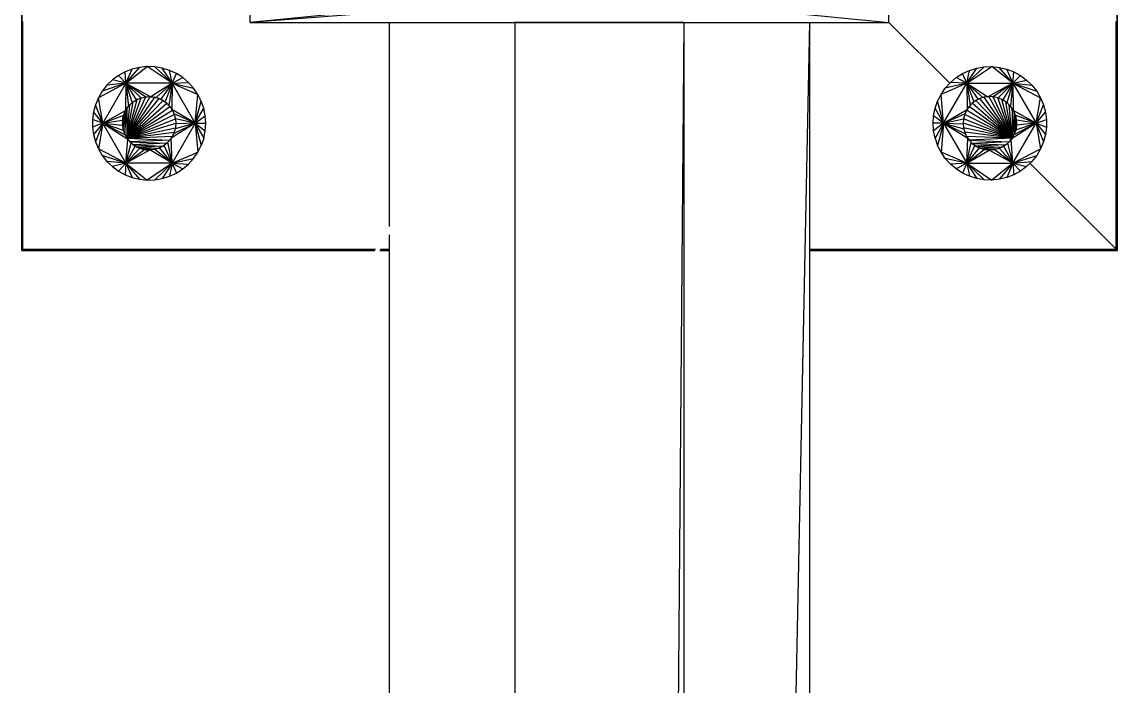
# Model space of a CAD drawing. Header units: millimetres. Extents: x -107267 to 109426, y -98906 to 83910.
# Drawn here: x 55227.7 to 55488.3, y 581.3 to 739.4 of the extents above; entities that cross this region are included whole.
import ezdxf

# ---------------------------------------------------------------- set-up
doc = ezdxf.new("R2010")
doc.units = ezdxf.units.MM
doc.layers.add('Top (Plan) View-000-CHÃO', color=254, linetype='Continuous')

# ---------------------------------------------------------------- blocks, each defined once
blk = doc.blocks.new('*U45')
at = {"layer": 'Top (Plan) View-000-CHÃO', "color": 0, "linetype": 'ByBlock', "lineweight": -2}
for p, q in [((154350.45, 161941.2), (154350.45, 157093.2)), ((154390.67, 161941.2), (154350.45, 157093.2)), ((154390.67, 161941.2), (154350.45, 161941.2)), ((154390.67, 161941.2), (154390.67, 157093.2))]:
    blk.add_line(p, q, dxfattribs=at)
blk = doc.blocks.new('*U108')
at = {"layer": 'Top (Plan) View-000-CHÃO', "color": 0, "linetype": 'ByBlock', "lineweight": -2}
for p, q in [((154257.75, 161929.44), (154256.17, 161928.58)), ((154259.44, 161930.09), (154257.75, 161929.44)), ((154257.94, 161926.72), (154257.75, 161929.44)), ((154257.94, 161926.72), (154262.98, 161930.69)), ((154257.94, 161926.72), (154261.19, 161930.51)), ((154257.94, 161926.72), (154259.44, 161930.09)), ((154261.19, 161930.51), (154259.44, 161930.09)), ((154262.98, 161930.69), (154261.19, 161930.51)), ((154264.79, 161930.63), (154262.98, 161930.69)), ((154268.93, 161926.72), (154262.98, 161930.69)), ((154266.56, 161930.33), (154264.79, 161930.63)), ((154268.93, 161926.72), (154264.79, 161930.63)), ((154268.29, 161929.79), (154266.56, 161930.33)), ((154268.93, 161926.72), (154266.56, 161930.33)), ((154269.92, 161929.04), (154268.29, 161929.79)), ((154268.93, 161926.72), (154268.29, 161929.79)), ((154257.94, 161926.72), (154251.39, 161923.29)), ((154257.94, 161926.72), (154252.31, 161924.84)), ((154257.94, 161926.72), (154252.44, 161917.2)), ((154254.72, 161927.51), (154253.42, 161926.25)), ((154257.94, 161926.72), (154253.42, 161926.25)), ((154256.17, 161928.58), (154254.72, 161927.51)), ((154257.94, 161926.72), (154254.72, 161927.51)), ((154257.94, 161926.72), (154256.17, 161928.58)), ((154257.94, 161926.72), (154257.86, 161920.24)), ((154268.93, 161926.72), (154257.94, 161926.72)), ((154257.94, 161926.72), (154263.89, 161923.53)), ((154257.94, 161926.72), (154262.69, 161923.5)), ((154257.94, 161926.72), (154261.51, 161923.25)), ((154257.94, 161926.72), (154260.4, 161922.77)), ((154257.94, 161926.72), (154259.4, 161922.1)), ((154257.94, 161926.72), (154258.54, 161921.24)), ((154268.93, 161926.72), (154263.89, 161923.53)), ((154268.93, 161926.72), (154265.08, 161923.33)), ((154268.93, 161926.72), (154266.21, 161922.91)), ((154268.93, 161926.72), (154267.24, 161922.28)), ((154268.93, 161926.72), (154268.14, 161921.47)), ((154268.93, 161926.72), (154268.86, 161920.5)), ((154268.93, 161926.72), (154269.92, 161929.04)), ((154268.93, 161926.72), (154271.44, 161928.06)), ((154268.93, 161926.72), (154272.82, 161926.9)), ((154274.43, 161917.2), (154268.93, 161926.72)), ((154268.93, 161926.72), (154274.03, 161925.56)), ((154268.93, 161926.72), (154275.05, 161924.08)), ((154271.44, 161928.06), (154269.92, 161929.04)), ((154272.82, 161926.9), (154271.44, 161928.06)), ((154274.03, 161925.56), (154272.82, 161926.9)), ((154252.31, 161924.84), (154251.39, 161923.29)), ((154253.42, 161926.25), (154252.31, 161924.84)), ((154275.05, 161924.08), (154274.03, 161925.56)), ((154274.43, 161917.2), (154275.05, 161924.08)), ((154275.86, 161922.47), (154275.05, 161924.08)), ((154250.68, 161921.62), (154250.21, 161919.89)), ((154251.39, 161923.29), (154250.68, 161921.62)), ((154252.44, 161917.2), (154250.68, 161921.62)), ((154252.44, 161917.2), (154251.39, 161923.29)), ((154258.54, 161921.24), (154258.68, 161921.38)), ((154259.19, 161921.89), (154259.4, 161922.1)), ((154259.4, 161922.1), (154259.52, 161922.18)), ((154260.14, 161922.6), (154260.4, 161922.77)), ((154260.4, 161922.77), (154260.48, 161922.81)), ((154261.31, 161923.16), (154261.51, 161923.25)), ((154261.51, 161923.25), (154261.53, 161923.25)), ((154262.67, 161923.5), (154262.69, 161923.5)), ((154262.69, 161923.5), (154262.86, 161923.51)), ((154263.81, 161923.53), (154263.89, 161923.53)), ((154263.89, 161923.53), (154264.19, 161923.48)), ((154264.95, 161923.35), (154265.08, 161923.33)), ((154265.08, 161923.33), (154265.36, 161923.23)), ((154266.03, 161922.97), (154266.21, 161922.91)), ((154266.21, 161922.91), (154266.44, 161922.77)), ((154267.04, 161922.4), (154267.24, 161922.28)), ((154267.24, 161922.28), (154267.4, 161922.13)), ((154267.93, 161921.66), (154268.14, 161921.47)), ((154268.14, 161921.47), (154268.23, 161921.34)), ((154274.43, 161917.2), (154275.86, 161922.47)), ((154276.46, 161920.76), (154275.86, 161922.47)), ((154250.21, 161919.89), (154249.97, 161918.1)), ((154252.44, 161917.2), (154250.21, 161919.89)), ((154252.44, 161917.2), (154257.86, 161920.24)), ((154252.44, 161917.2), (154257.39, 161919.13)), ((154257.36, 161918.99), (154257.39, 161919.13)), ((154257.39, 161919.13), (154257.5, 161919.4)), ((154257.78, 161920.05), (154257.86, 161920.24)), ((154257.86, 161920.24), (154258, 161920.45)), ((154258.4, 161921.03), (154258.54, 161921.24)), ((154268.68, 161920.74), (154268.86, 161920.5)), ((154268.86, 161920.5), (154268.9, 161920.41)), ((154274.43, 161917.2), (154268.86, 161920.5)), ((154269.27, 161919.64), (154269.39, 161919.41)), ((154269.39, 161919.41), (154269.4, 161919.37)), ((154274.43, 161917.2), (154269.39, 161919.41)), ((154274.43, 161917.2), (154276.46, 161920.76)), ((154274.43, 161917.2), (154276.81, 161919)), ((154276.81, 161919), (154276.46, 161920.76)), ((154276.94, 161917.2), (154276.81, 161919)), ((154249.97, 161918.1), (154249.97, 161916.29)), ((154252.44, 161917.2), (154249.97, 161918.1)), ((154252.44, 161917.2), (154249.97, 161916.29)), ((154249.97, 161916.29), (154250.21, 161914.51)), ((154252.44, 161917.2), (154250.21, 161914.51)), ((154252.44, 161917.2), (154250.68, 161912.77)), ((154252.44, 161917.2), (154251.39, 161911.11)), ((154252.44, 161917.2), (154257.13, 161917.95)), ((154252.44, 161917.2), (154257.1, 161916.75)), ((154252.44, 161917.2), (154257.3, 161915.56)), ((154252.44, 161917.2), (154257.72, 161914.43)), ((154252.44, 161917.2), (154258.35, 161913.39)), ((154257.94, 161907.67), (154252.44, 161917.2)), ((154257.1, 161916.75), (154257.11, 161916.98)), ((154257.11, 161916.71), (154257.1, 161916.75)), ((154257.13, 161917.95), (154257.2, 161918.25)), ((154257.13, 161917.86), (154257.13, 161917.95)), ((154274.43, 161917.2), (154268.69, 161913.63)), ((154274.43, 161917.2), (154268.93, 161907.67)), ((154274.43, 161917.2), (154269.27, 161914.69)), ((154274.43, 161917.2), (154269.64, 161915.84)), ((154269.7, 161918.25), (154269.7, 161918.25)), ((154269.7, 161918.25), (154269.7, 161918.19)), ((154274.43, 161917.2), (154269.7, 161918.25)), ((154269.78, 161917.04), (154269.75, 161916.75)), ((154274.43, 161917.2), (154269.78, 161917.04)), ((154269.78, 161917.11), (154269.78, 161917.04)), ((154274.43, 161917.2), (154276.46, 161913.63)), ((154274.43, 161917.2), (154275.86, 161911.93)), ((154274.43, 161917.2), (154275.05, 161910.32)), ((154274.43, 161917.2), (154276.94, 161917.2)), ((154274.43, 161917.2), (154276.81, 161915.4)), ((154276.81, 161915.4), (154276.94, 161917.2)), ((154250.21, 161914.51), (154250.68, 161912.77)), ((154257.3, 161915.56), (154257.3, 161915.57)), ((154257.35, 161915.44), (154257.3, 161915.56)), ((154257.72, 161914.43), (154257.7, 161914.49)), ((154257.88, 161914.17), (154257.72, 161914.43)), ((154258.35, 161913.39), (154258.28, 161913.51)), ((154268.69, 161913.63), (154268.55, 161913.46)), ((154268.69, 161913.63), (154268.8, 161913.84)), ((154268.93, 161907.67), (154268.69, 161913.63)), ((154269.14, 161914.46), (154269.27, 161914.69)), ((154269.33, 161914.86), (154269.27, 161914.69)), ((154269.64, 161915.84), (154269.55, 161915.56)), ((154269.65, 161915.97), (154269.64, 161915.84)), ((154276.46, 161913.63), (154275.86, 161911.93)), ((154276.46, 161913.63), (154276.81, 161915.4)), ((154250.68, 161912.77), (154251.39, 161911.11)), ((154251.39, 161911.11), (154252.31, 161909.56)), ((154257.94, 161907.67), (154251.39, 161911.11)), ((154257.94, 161907.67), (154258.35, 161913.39)), ((154257.94, 161907.67), (154259.16, 161912.5)), ((154257.94, 161907.67), (154260.13, 161911.78)), ((154257.94, 161907.67), (154261.21, 161911.25)), ((154257.94, 161907.67), (154262.38, 161910.94)), ((154258.55, 161913.17), (154258.35, 161913.39)), ((154259.16, 161912.5), (154259.04, 161912.64)), ((154259.37, 161912.34), (154259.16, 161912.5)), ((154260.13, 161911.78), (154259.94, 161911.92)), ((154260.32, 161911.68), (154260.13, 161911.78)), ((154261.21, 161911.25), (154260.96, 161911.37)), ((154261.37, 161911.21), (154261.21, 161911.25)), ((154262.38, 161910.94), (154262.09, 161911.01)), ((154262.49, 161910.93), (154262.38, 161910.94)), ((154264.78, 161910.99), (154264.78, 161910.99)), ((154264.79, 161910.99), (154264.78, 161910.99)), ((154268.93, 161907.67), (154264.78, 161910.99)), ((154265.93, 161911.36), (154265.88, 161911.34)), ((154266.18, 161911.49), (154265.93, 161911.36)), ((154268.93, 161907.67), (154265.93, 161911.36)), ((154266.99, 161911.94), (154266.89, 161911.88)), ((154267.22, 161912.13), (154266.99, 161911.94)), ((154268.93, 161907.67), (154266.99, 161911.94)), ((154267.92, 161912.7), (154267.79, 161912.59)), ((154268.1, 161912.92), (154267.92, 161912.7)), ((154268.93, 161907.67), (154267.92, 161912.7)), ((154275.05, 161910.32), (154275.86, 161911.93)), ((154252.31, 161909.56), (154253.42, 161908.14)), ((154257.94, 161907.67), (154252.31, 161909.56)), ((154257.94, 161907.67), (154263.58, 161910.85)), ((154263.58, 161910.85), (154263.31, 161910.87)), ((154263.63, 161910.85), (154263.58, 161910.85)), ((154268.93, 161907.67), (154263.58, 161910.85)), ((154268.93, 161907.67), (154275.05, 161910.32)), ((154268.93, 161907.67), (154274.03, 161908.83)), ((154272.82, 161907.49), (154274.03, 161908.83)), ((154274.03, 161908.83), (154275.05, 161910.32)), ((154253.42, 161908.14), (154254.72, 161906.89)), ((154257.94, 161907.67), (154253.42, 161908.14)), ((154257.94, 161907.67), (154254.72, 161906.89)), ((154254.72, 161906.89), (154256.17, 161905.82)), ((154257.94, 161907.67), (154256.17, 161905.82)), ((154256.17, 161905.82), (154257.75, 161904.95)), ((154257.94, 161907.67), (154257.75, 161904.95)), ((154268.93, 161907.67), (154257.94, 161907.67)), ((154257.94, 161907.67), (154262.98, 161903.7)), ((154257.94, 161907.67), (154261.19, 161903.88)), ((154257.94, 161907.67), (154259.44, 161904.3)), ((154268.93, 161907.67), (154262.98, 161903.7)), ((154268.93, 161907.67), (154264.79, 161903.76)), ((154268.93, 161907.67), (154266.56, 161904.06)), ((154268.93, 161907.67), (154268.29, 161904.6)), ((154268.93, 161907.67), (154272.82, 161907.49)), ((154268.93, 161907.67), (154271.44, 161906.33)), ((154268.93, 161907.67), (154269.92, 161905.36)), ((154269.92, 161905.36), (154271.44, 161906.33)), ((154271.44, 161906.33), (154272.82, 161907.49)), ((154257.75, 161904.95), (154259.44, 161904.3)), ((154259.44, 161904.3), (154261.19, 161903.88)), ((154261.19, 161903.88), (154262.98, 161903.7)), ((154262.98, 161903.7), (154264.79, 161903.76)), ((154264.79, 161903.76), (154266.56, 161904.06)), ((154266.56, 161904.06), (154268.29, 161904.6)), ((154268.29, 161904.6), (154269.92, 161905.36))]:
    blk.add_line(p, q, dxfattribs=at)
blk = doc.blocks.new('*U109')
at = {"layer": 'Top (Plan) View-000-CHÃO', "color": 0, "linetype": 'ByBlock', "lineweight": -2}
for p, q in [((154258.17, 161913.64), (154263.7, 161923.54)), ((154258.17, 161913.64), (154262.63, 161923.5)), ((154258.17, 161913.64), (154264.77, 161923.4)), ((154258.17, 161913.64), (154261.58, 161923.27)), ((154258.17, 161913.64), (154265.8, 161923.09)), ((154258.17, 161913.64), (154260.58, 161922.87)), ((154258.17, 161913.64), (154266.76, 161922.6)), ((154258.17, 161913.64), (154259.66, 161922.3)), ((154258.17, 161913.64), (154267.63, 161921.96)), ((154258.17, 161920.75), (154258.85, 161921.59)), ((154258.17, 161913.64), (154258.85, 161921.59)), ((154258.85, 161921.59), (154258.83, 161921.57)), ((154258.85, 161921.59), (154259.66, 161922.3)), ((154258.85, 161921.59), (154258.87, 161921.61)), ((154259.66, 161922.3), (154259.64, 161922.28)), ((154259.66, 161922.3), (154260.58, 161922.87)), ((154259.66, 161922.3), (154259.68, 161922.32)), ((154260.58, 161922.87), (154260.55, 161922.85)), ((154260.58, 161922.87), (154261.58, 161923.27)), ((154260.58, 161922.87), (154260.6, 161922.88)), ((154261.53, 161923.25), (154261.52, 161923.25)), ((154261.58, 161923.27), (154261.55, 161923.26)), ((154261.58, 161923.27), (154262.63, 161923.5)), ((154261.58, 161923.27), (154261.6, 161923.28)), ((154262.63, 161923.5), (154262.6, 161923.49)), ((154262.63, 161923.5), (154263.7, 161923.54)), ((154262.63, 161923.5), (154262.66, 161923.5)), ((154262.67, 161923.5), (154262.69, 161923.5)), ((154263.7, 161923.54), (154263.68, 161923.54)), ((154263.7, 161923.54), (154263.73, 161923.54)), ((154263.7, 161923.54), (154264.77, 161923.4)), ((154264.77, 161923.4), (154264.75, 161923.41)), ((154264.77, 161923.4), (154264.8, 161923.4)), ((154264.77, 161923.4), (154265.8, 161923.09)), ((154265.8, 161923.09), (154265.78, 161923.1)), ((154265.8, 161923.09), (154265.83, 161923.08)), ((154265.8, 161923.09), (154266.76, 161922.6)), ((154266.76, 161922.6), (154266.74, 161922.62)), ((154266.79, 161922.59), (154266.76, 161922.6)), ((154266.76, 161922.6), (154267.63, 161921.96)), ((154267.61, 161921.98), (154267.63, 161921.96)), ((154267.65, 161921.94), (154267.63, 161921.96)), ((154267.63, 161921.96), (154268.38, 161921.19)), ((154257.11, 161917.74), (154257.29, 161918.8)), ((154257.29, 161918.8), (154257.11, 161916.66)), ((154257.29, 161918.8), (154257.28, 161918.77)), ((154257.29, 161918.8), (154257.65, 161919.81)), ((154257.29, 161915.6), (154257.65, 161919.81)), ((154257.29, 161918.8), (154257.3, 161918.82)), ((154257.29, 161918.8), (154257.29, 161915.6)), ((154257.65, 161919.81), (154257.64, 161919.79)), ((154257.65, 161919.81), (154258.17, 161920.75)), ((154257.65, 161914.58), (154258.17, 161920.75)), ((154257.65, 161919.81), (154257.66, 161919.84)), ((154257.65, 161919.81), (154257.65, 161914.58)), ((154258.17, 161920.75), (154258.16, 161920.73)), ((154258.17, 161913.64), (154268.38, 161921.19)), ((154258.17, 161920.75), (154258.19, 161920.78)), ((154258.17, 161920.75), (154258.17, 161913.64)), ((154258.17, 161913.64), (154268.98, 161920.29)), ((154258.17, 161913.64), (154269.42, 161919.31)), ((154268.36, 161921.21), (154268.38, 161921.19)), ((154268.39, 161921.16), (154268.38, 161921.19)), ((154268.38, 161921.19), (154268.98, 161920.29)), ((154268.96, 161920.32), (154268.98, 161920.29)), ((154268.99, 161920.27), (154268.98, 161920.29)), ((154268.98, 161920.29), (154269.42, 161919.31)), ((154269.41, 161919.34), (154269.42, 161919.31)), ((154269.43, 161919.28), (154269.42, 161919.31)), ((154269.42, 161919.31), (154269.69, 161918.27)), ((154257.11, 161917.74), (154257.11, 161917.76)), ((154257.11, 161917.74), (154257.11, 161916.66)), ((154257.11, 161917.74), (154257.11, 161917.71)), ((154257.11, 161916.66), (154257.11, 161916.69)), ((154257.11, 161916.66), (154257.29, 161915.6)), ((154257.11, 161916.66), (154257.11, 161916.63)), ((154258.17, 161913.64), (154269.69, 161918.27)), ((154258.17, 161913.64), (154269.79, 161917.2)), ((154258.17, 161913.64), (154269.69, 161916.12)), ((154269.69, 161916.12), (154269.42, 161915.08)), ((154269.69, 161918.3), (154269.69, 161918.27)), ((154269.7, 161918.23), (154269.69, 161918.27)), ((154269.69, 161918.27), (154269.79, 161917.2)), ((154269.79, 161917.2), (154269.69, 161916.12)), ((154269.7, 161916.15), (154269.69, 161916.12)), ((154269.69, 161916.1), (154269.69, 161916.12)), ((154269.78, 161917.23), (154269.79, 161917.2)), ((154269.78, 161917.17), (154269.79, 161917.2)), ((154257.29, 161915.6), (154257.28, 161915.62)), ((154257.29, 161915.6), (154257.65, 161914.58)), ((154257.29, 161915.6), (154257.3, 161915.57)), ((154257.3, 161915.57), (154257.31, 161915.54)), ((154257.65, 161914.58), (154257.64, 161914.61)), ((154257.65, 161914.58), (154258.17, 161913.64)), ((154257.65, 161914.58), (154257.66, 161914.56)), ((154258.17, 161913.64), (154258.16, 161913.66)), ((154258.17, 161913.64), (154269.42, 161915.08)), ((154258.17, 161913.64), (154268.98, 161914.1)), ((154258.17, 161913.64), (154258.85, 161912.8)), ((154258.17, 161913.64), (154258.19, 161913.62)), ((154258.17, 161913.64), (154268.38, 161913.21)), ((154268.98, 161914.1), (154268.38, 161913.21)), ((154268.96, 161914.08), (154268.98, 161914.1)), ((154269.42, 161915.08), (154268.98, 161914.1)), ((154268.99, 161914.13), (154268.98, 161914.1)), ((154269.41, 161915.05), (154269.42, 161915.08)), ((154269.43, 161915.11), (154269.42, 161915.08)), ((154258.85, 161912.8), (154258.83, 161912.82)), ((154268.38, 161913.21), (154258.85, 161912.8)), ((154258.85, 161912.8), (154259.66, 161912.09)), ((154258.85, 161912.8), (154258.87, 161912.78)), ((154258.85, 161912.8), (154267.63, 161912.43)), ((154259.66, 161912.09), (154259.64, 161912.11)), ((154267.63, 161912.43), (154259.66, 161912.09)), ((154259.66, 161912.09), (154260.58, 161911.53)), ((154259.66, 161912.09), (154259.68, 161912.08)), ((154259.66, 161912.09), (154266.76, 161911.79)), ((154260.58, 161911.53), (154260.55, 161911.54)), ((154266.76, 161911.79), (154260.58, 161911.53)), ((154260.58, 161911.53), (154261.58, 161911.12)), ((154260.58, 161911.53), (154260.6, 161911.51)), ((154260.58, 161911.53), (154265.8, 161911.3)), ((154261.58, 161911.12), (154261.55, 161911.13)), ((154265.8, 161911.3), (154261.58, 161911.12)), ((154261.58, 161911.12), (154262.63, 161910.9)), ((154261.58, 161911.12), (154261.6, 161911.12)), ((154261.58, 161911.12), (154264.77, 161910.99)), ((154262.63, 161910.9), (154262.6, 161910.9)), ((154264.77, 161910.99), (154262.63, 161910.9)), ((154262.63, 161910.9), (154263.7, 161910.85)), ((154262.63, 161910.9), (154262.66, 161910.9)), ((154264.77, 161910.99), (154263.7, 161910.85)), ((154264.77, 161910.99), (154264.75, 161910.98)), ((154265.8, 161911.3), (154264.77, 161910.99)), ((154264.77, 161910.99), (154264.8, 161911)), ((154265.8, 161911.3), (154265.78, 161911.29)), ((154266.76, 161911.79), (154265.8, 161911.3)), ((154265.8, 161911.3), (154265.83, 161911.32)), ((154266.76, 161911.79), (154266.74, 161911.78)), ((154267.63, 161912.43), (154266.76, 161911.79)), ((154266.76, 161911.79), (154266.79, 161911.81)), ((154267.63, 161912.43), (154267.61, 161912.41)), ((154268.38, 161913.21), (154267.63, 161912.43)), ((154267.63, 161912.43), (154267.65, 161912.45)), ((154268.38, 161913.21), (154268.36, 161913.19)), ((154268.39, 161913.23), (154268.38, 161913.21)), ((154263.7, 161910.85), (154263.68, 161910.85)), ((154263.7, 161910.85), (154263.73, 161910.85))]:
    blk.add_line(p, q, dxfattribs=at)
blk = doc.blocks.new('*U112')
at = {"layer": 'Top (Plan) View-000-CHÃO', "color": 0, "linetype": 'ByBlock', "lineweight": -2}
for p, q in [((154456.95, 161929.03), (154458.58, 161929.79)), ((154457.94, 161926.72), (154463.89, 161930.68)), ((154457.94, 161926.72), (154462.08, 161930.62)), ((154457.94, 161926.72), (154460.31, 161930.32)), ((154457.94, 161926.72), (154458.58, 161929.79)), ((154458.58, 161929.79), (154460.31, 161930.32)), ((154460.31, 161930.32), (154462.08, 161930.62)), ((154462.08, 161930.62), (154463.89, 161930.68)), ((154463.89, 161930.68), (154465.68, 161930.5)), ((154468.93, 161926.72), (154463.89, 161930.68)), ((154465.68, 161930.5), (154467.44, 161930.09)), ((154468.93, 161926.72), (154465.68, 161930.5)), ((154467.44, 161930.09), (154469.12, 161929.44)), ((154468.93, 161926.72), (154467.44, 161930.09)), ((154468.93, 161926.72), (154469.12, 161929.44)), ((154469.12, 161929.44), (154470.7, 161928.57)), ((154457.94, 161926.72), (154451.82, 161924.07)), ((154452.44, 161917.19), (154457.94, 161926.72)), ((154452.84, 161925.56), (154454.05, 161926.9)), ((154457.94, 161926.72), (154452.84, 161925.56)), ((154454.05, 161926.9), (154455.43, 161928.06)), ((154457.94, 161926.72), (154454.05, 161926.9)), ((154455.43, 161928.06), (154456.95, 161929.03)), ((154457.94, 161926.72), (154455.43, 161928.06)), ((154457.94, 161926.72), (154456.95, 161929.03)), ((154457.94, 161926.72), (154458.01, 161920.49)), ((154457.94, 161926.72), (154458.73, 161921.46)), ((154457.94, 161926.72), (154459.63, 161922.27)), ((154457.94, 161926.72), (154460.66, 161922.9)), ((154457.94, 161926.72), (154461.79, 161923.32)), ((154457.94, 161926.72), (154462.98, 161923.52)), ((154457.94, 161926.72), (154468.93, 161926.72)), ((154457.94, 161926.72), (154457.94, 161926.72)), ((154458.35, 161926.72), (154458.35, 161926.72)), ((154459.51, 161926.72), (154459.51, 161926.72)), ((154460.11, 161926.72), (154460.11, 161926.72)), ((154461.07, 161926.72), (154461.07, 161926.72)), ((154462.58, 161926.72), (154462.58, 161926.72)), ((154468.93, 161926.72), (154462.98, 161923.52)), ((154463.38, 161926.72), (154463.38, 161926.72)), ((154468.93, 161926.72), (154464.19, 161923.5)), ((154464.87, 161926.72), (154464.87, 161926.72)), ((154468.93, 161926.72), (154465.37, 161923.24)), ((154466.42, 161926.72), (154466.42, 161926.72)), ((154468.93, 161926.72), (154466.48, 161922.77)), ((154467.47, 161926.72), (154467.47, 161926.72)), ((154468.93, 161926.72), (154467.48, 161922.09)), ((154468.04, 161926.72), (154468.04, 161926.72)), ((154468.93, 161926.72), (154468.33, 161921.24)), ((154468.93, 161926.72), (154470.7, 161928.57)), ((154468.93, 161926.72), (154472.15, 161927.5)), ((154468.93, 161926.72), (154469.01, 161920.24)), ((154468.93, 161926.72), (154474.43, 161917.19)), ((154468.93, 161926.72), (154475.48, 161923.28)), ((154468.93, 161926.72), (154474.57, 161924.83)), ((154468.93, 161926.72), (154473.45, 161926.25)), ((154470.7, 161928.57), (154472.15, 161927.5)), ((154472.15, 161927.5), (154473.45, 161926.25)), ((154451.01, 161922.46), (154451.82, 161924.07)), ((154451.82, 161924.07), (154452.84, 161925.56)), ((154452.44, 161917.19), (154451.82, 161924.07)), ((154473.45, 161926.25), (154474.57, 161924.83)), ((154474.57, 161924.83), (154475.48, 161923.28)), ((154450.42, 161920.76), (154451.01, 161922.46)), ((154452.44, 161917.19), (154451.01, 161922.46)), ((154458.73, 161921.46), (154458.64, 161921.33)), ((154458.94, 161921.65), (154458.73, 161921.46)), ((154459.63, 161922.27), (154459.47, 161922.13)), ((154459.83, 161922.4), (154459.63, 161922.27)), ((154460.66, 161922.9), (154460.44, 161922.77)), ((154460.84, 161922.97), (154460.66, 161922.9)), ((154461.79, 161923.32), (154461.51, 161923.22)), ((154461.92, 161923.35), (154461.79, 161923.32)), ((154462.98, 161923.52), (154462.68, 161923.47)), ((154463.06, 161923.52), (154462.98, 161923.52)), ((154464.19, 161923.5), (154464.01, 161923.5)), ((154464.2, 161923.49), (154464.19, 161923.5)), ((154465.37, 161923.24), (154465.34, 161923.25)), ((154465.56, 161923.16), (154465.37, 161923.24)), ((154466.48, 161922.77), (154466.4, 161922.8)), ((154466.73, 161922.6), (154466.48, 161922.77)), ((154467.48, 161922.09), (154467.36, 161922.17)), ((154467.68, 161921.88), (154467.48, 161922.09)), ((154468.33, 161921.24), (154468.19, 161921.38)), ((154474.43, 161917.19), (154475.48, 161923.28)), ((154474.43, 161917.19), (154476.19, 161921.62)), ((154475.48, 161923.28), (154476.19, 161921.62)), ((154476.19, 161921.62), (154476.66, 161919.88)), ((154449.94, 161917.19), (154450.06, 161918.99)), ((154450.06, 161918.99), (154450.42, 161920.76)), ((154452.44, 161917.19), (154450.06, 161918.99)), ((154452.44, 161917.19), (154450.42, 161920.76)), ((154452.44, 161917.19), (154458.01, 161920.49)), ((154452.44, 161917.19), (154457.48, 161919.41)), ((154457.48, 161919.41), (154457.47, 161919.37)), ((154457.6, 161919.64), (154457.48, 161919.41)), ((154458.01, 161920.49), (154457.97, 161920.4)), ((154458.19, 161920.74), (154458.01, 161920.49)), ((154468.47, 161921.03), (154468.33, 161921.24)), ((154469.01, 161920.24), (154468.87, 161920.44)), ((154469.09, 161920.05), (154469.01, 161920.24)), ((154474.43, 161917.19), (154469.01, 161920.24)), ((154469.48, 161919.13), (154469.37, 161919.39)), ((154469.52, 161918.98), (154469.48, 161919.13)), ((154474.43, 161917.19), (154469.48, 161919.13)), ((154474.43, 161917.19), (154476.66, 161919.88)), ((154476.66, 161919.88), (154476.91, 161918.09)), ((154450.06, 161915.39), (154449.94, 161917.19)), ((154452.44, 161917.19), (154449.94, 161917.19)), ((154452.44, 161917.19), (154450.06, 161915.39)), ((154452.44, 161917.19), (154450.42, 161913.62)), ((154452.44, 161917.19), (154451.01, 161911.92)), ((154452.44, 161917.19), (154451.82, 161910.31)), ((154452.44, 161917.19), (154457.17, 161918.24)), ((154452.44, 161917.19), (154457.6, 161914.69)), ((154452.44, 161917.19), (154458.18, 161913.63)), ((154452.44, 161917.19), (154457.23, 161915.84)), ((154452.44, 161917.19), (154457.09, 161917.04)), ((154452.44, 161917.19), (154457.94, 161907.67)), ((154452.44, 161917.19), (154452.44, 161917.19)), ((154457.09, 161917.1), (154457.09, 161917.04)), ((154457.09, 161917.04), (154457.12, 161916.75)), ((154457.17, 161918.25), (154457.17, 161918.24)), ((154457.17, 161918.24), (154457.17, 161918.19)), ((154474.43, 161917.19), (154468.52, 161913.39)), ((154468.93, 161907.67), (154474.43, 161917.19)), ((154474.43, 161917.19), (154469.15, 161914.42)), ((154474.43, 161917.19), (154469.57, 161915.55)), ((154469.74, 161917.95), (154469.68, 161918.25)), ((154469.74, 161917.85), (154469.74, 161917.95)), ((154474.43, 161917.19), (154469.74, 161917.95)), ((154469.77, 161916.74), (154469.76, 161916.98)), ((154469.76, 161916.71), (154469.77, 161916.74)), ((154474.43, 161917.19), (154469.77, 161916.74)), ((154474.43, 161917.19), (154476.91, 161918.09)), ((154474.43, 161917.19), (154475.48, 161911.1)), ((154474.43, 161917.19), (154476.19, 161912.76)), ((154474.43, 161917.19), (154476.66, 161914.5)), ((154474.43, 161917.19), (154476.91, 161916.29)), ((154476.91, 161916.29), (154476.66, 161914.5)), ((154476.91, 161918.09), (154476.91, 161916.29)), ((154450.42, 161913.62), (154450.06, 161915.39)), ((154450.42, 161913.62), (154451.01, 161911.92)), ((154457.22, 161915.96), (154457.23, 161915.84)), ((154457.23, 161915.84), (154457.32, 161915.55)), ((154457.54, 161914.86), (154457.6, 161914.69)), ((154457.73, 161914.45), (154457.6, 161914.69)), ((154457.94, 161907.67), (154458.18, 161913.63)), ((154458.18, 161913.63), (154458.07, 161913.83)), ((154458.18, 161913.63), (154458.32, 161913.46)), ((154468.52, 161913.39), (154468.59, 161913.5)), ((154468.99, 161914.17), (154469.15, 161914.42)), ((154469.15, 161914.42), (154469.17, 161914.49)), ((154469.53, 161915.43), (154469.57, 161915.55)), ((154469.57, 161915.55), (154469.57, 161915.56)), ((154476.66, 161914.5), (154476.19, 161912.76)), ((154451.82, 161910.31), (154451.01, 161911.92)), ((154457.94, 161907.67), (154458.95, 161912.7)), ((154457.94, 161907.67), (154459.88, 161911.93)), ((154457.94, 161907.67), (154460.94, 161911.35)), ((154457.94, 161907.67), (154462.09, 161910.99)), ((154458.77, 161912.91), (154458.95, 161912.7)), ((154458.95, 161912.7), (154459.08, 161912.59)), ((154458.95, 161912.7), (154458.95, 161912.7)), ((154459.65, 161912.12), (154459.88, 161911.93)), ((154459.88, 161911.93), (154459.98, 161911.87)), ((154459.88, 161911.93), (154459.98, 161911.88)), ((154459.97, 161911.88), (154459.88, 161911.93)), ((154460.69, 161911.49), (154460.94, 161911.35)), ((154460.72, 161911.47), (154460.94, 161911.35)), ((154460.94, 161911.35), (154460.73, 161911.47)), ((154460.94, 161911.35), (154460.99, 161911.34)), ((154460.94, 161911.35), (154460.99, 161911.34)), ((154460.99, 161911.34), (154460.94, 161911.35)), ((154460.94, 161911.35), (154460.94, 161911.35)), ((154462.08, 161910.99), (154462.09, 161910.99)), ((154462.08, 161910.99), (154462.09, 161910.99)), ((154462.09, 161910.99), (154462.08, 161910.99)), ((154462.09, 161910.99), (154462.09, 161910.99)), ((154462.09, 161910.99), (154462.09, 161910.99)), ((154462.09, 161910.99), (154462.09, 161910.99)), ((154462.09, 161910.99), (154462.09, 161910.99)), ((154464.38, 161910.92), (154464.49, 161910.93)), ((154464.39, 161910.92), (154464.49, 161910.93)), ((154464.49, 161910.93), (154464.39, 161910.92)), ((154464.49, 161910.93), (154464.79, 161911.01)), ((154464.49, 161910.93), (154464.78, 161911.01)), ((154464.76, 161911), (154464.49, 161910.93)), ((154464.49, 161910.93), (154464.49, 161910.93)), ((154468.93, 161907.67), (154464.49, 161910.93)), ((154465.5, 161911.2), (154465.66, 161911.24)), ((154465.51, 161911.2), (154465.66, 161911.24)), ((154465.66, 161911.24), (154465.51, 161911.2)), ((154465.66, 161911.24), (154465.91, 161911.37)), ((154465.9, 161911.36), (154465.66, 161911.24)), ((154465.89, 161911.36), (154465.66, 161911.24)), ((154465.66, 161911.24), (154465.66, 161911.24)), ((154468.93, 161907.67), (154465.66, 161911.24)), ((154466.74, 161911.77), (154466.55, 161911.68)), ((154466.55, 161911.68), (154466.74, 161911.77)), ((154466.74, 161911.77), (154466.56, 161911.68)), ((154466.74, 161911.77), (154466.93, 161911.91)), ((154468.93, 161907.67), (154466.74, 161911.77)), ((154467.5, 161912.34), (154467.71, 161912.49)), ((154467.71, 161912.49), (154467.83, 161912.63)), ((154468.93, 161907.67), (154467.71, 161912.49)), ((154468.32, 161913.17), (154468.52, 161913.39)), ((154468.93, 161907.67), (154468.52, 161913.39)), ((154468.93, 161907.67), (154475.48, 161911.1)), ((154475.48, 161911.1), (154474.57, 161909.55)), ((154476.19, 161912.76), (154475.48, 161911.1)), ((154452.84, 161908.82), (154451.82, 161910.31)), ((154457.94, 161907.67), (154451.82, 161910.31)), ((154454.05, 161907.49), (154452.84, 161908.82)), ((154457.94, 161907.67), (154452.84, 161908.82)), ((154457.94, 161907.67), (154463.29, 161910.84)), ((154463.24, 161910.85), (154463.29, 161910.84)), ((154463.25, 161910.85), (154463.29, 161910.84)), ((154463.29, 161910.84), (154463.25, 161910.85)), ((154463.29, 161910.84), (154463.56, 161910.86)), ((154463.29, 161910.84), (154463.55, 161910.86)), ((154463.51, 161910.86), (154463.29, 161910.84)), ((154463.29, 161910.84), (154463.29, 161910.84)), ((154468.93, 161907.67), (154463.29, 161910.84)), ((154468.93, 161907.67), (154474.57, 161909.55)), ((154474.57, 161909.55), (154473.45, 161908.14)), ((154457.94, 161907.67), (154454.05, 161907.49)), ((154455.43, 161906.32), (154454.05, 161907.49)), ((154457.94, 161907.67), (154455.43, 161906.32)), ((154456.95, 161905.35), (154455.43, 161906.32)), ((154457.94, 161907.67), (154456.95, 161905.35)), ((154457.94, 161907.67), (154468.93, 161907.67)), ((154457.94, 161907.67), (154458.58, 161904.59)), ((154457.94, 161907.67), (154460.31, 161904.06)), ((154457.94, 161907.67), (154462.08, 161903.76)), ((154457.94, 161907.67), (154463.89, 161903.7)), ((154468.93, 161907.67), (154463.89, 161903.7)), ((154468.93, 161907.67), (154465.68, 161903.88)), ((154468.93, 161907.67), (154467.44, 161904.3)), ((154468.93, 161907.67), (154473.45, 161908.14)), ((154468.93, 161907.67), (154469.12, 161904.95)), ((154468.93, 161907.67), (154470.7, 161905.81)), ((154468.93, 161907.67), (154472.15, 161906.88)), ((154470.7, 161905.81), (154469.12, 161904.95)), ((154472.15, 161906.88), (154470.7, 161905.81)), ((154473.45, 161908.14), (154472.15, 161906.88)), ((154458.58, 161904.59), (154456.95, 161905.35)), ((154460.31, 161904.06), (154458.58, 161904.59)), ((154462.08, 161903.76), (154460.31, 161904.06)), ((154463.89, 161903.7), (154462.08, 161903.76)), ((154465.68, 161903.88), (154463.89, 161903.7)), ((154467.44, 161904.3), (154465.68, 161903.88)), ((154469.12, 161904.95), (154467.44, 161904.3))]:
    blk.add_line(p, q, dxfattribs=at)
blk = doc.blocks.new('*U113')
at = {"layer": 'Top (Plan) View-000-CHÃO', "color": 0, "linetype": 'ByBlock', "lineweight": -2}
for p, q in [((154459.24, 161921.96), (154458.49, 161921.18)), ((154459.22, 161921.94), (154459.24, 161921.96)), ((154460.11, 161922.6), (154459.24, 161921.96)), ((154459.26, 161921.98), (154459.24, 161921.96)), ((154468.7, 161913.64), (154459.24, 161921.96)), ((154460.08, 161922.58), (154460.11, 161922.6)), ((154461.07, 161923.08), (154460.11, 161922.6)), ((154460.11, 161922.6), (154460.13, 161922.61)), ((154468.7, 161913.64), (154460.11, 161922.6)), ((154461.07, 161923.08), (154461.04, 161923.07)), ((154462.1, 161923.4), (154461.07, 161923.08)), ((154461.07, 161923.08), (154461.09, 161923.09)), ((154468.7, 161913.64), (154461.07, 161923.08)), ((154462.1, 161923.4), (154462.07, 161923.39)), ((154463.17, 161923.54), (154462.1, 161923.4)), ((154462.1, 161923.4), (154462.13, 161923.4)), ((154468.7, 161913.64), (154462.1, 161923.4)), ((154463.17, 161923.54), (154463.14, 161923.53)), ((154464.24, 161923.49), (154463.17, 161923.54)), ((154463.17, 161923.54), (154463.19, 161923.54)), ((154468.7, 161913.64), (154463.17, 161923.54)), ((154464.2, 161923.49), (154464.18, 161923.49)), ((154464.24, 161923.49), (154464.21, 161923.49)), ((154465.29, 161923.26), (154464.24, 161923.49)), ((154464.24, 161923.49), (154464.27, 161923.48)), ((154468.7, 161913.64), (154464.24, 161923.49)), ((154465.29, 161923.26), (154465.27, 161923.27)), ((154466.29, 161922.86), (154465.29, 161923.26)), ((154465.29, 161923.26), (154465.32, 161923.25)), ((154468.7, 161913.64), (154465.29, 161923.26)), ((154465.34, 161923.25), (154465.35, 161923.24)), ((154466.29, 161922.86), (154466.27, 161922.87)), ((154467.21, 161922.3), (154466.29, 161922.86)), ((154466.29, 161922.86), (154466.32, 161922.85)), ((154468.7, 161913.64), (154466.29, 161922.86)), ((154467.21, 161922.3), (154467.19, 161922.31)), ((154468.02, 161921.59), (154467.21, 161922.3)), ((154467.21, 161922.3), (154467.23, 161922.28)), ((154468.7, 161913.64), (154467.21, 161922.3)), ((154468.02, 161921.59), (154468, 161921.6)), ((154468.7, 161920.75), (154468.02, 161921.59)), ((154468.02, 161921.59), (154468.04, 161921.56)), ((154468.7, 161913.64), (154468.02, 161921.59)), ((154457.45, 161919.31), (154457.18, 161918.26)), ((154457.44, 161919.28), (154457.45, 161919.31)), ((154457.89, 161920.29), (154457.45, 161919.31)), ((154457.46, 161919.33), (154457.45, 161919.31)), ((154468.7, 161913.64), (154457.45, 161919.31)), ((154457.88, 161920.26), (154457.89, 161920.29)), ((154458.49, 161921.18), (154457.89, 161920.29)), ((154457.91, 161920.31), (154457.89, 161920.29)), ((154468.7, 161913.64), (154457.89, 161920.29)), ((154458.48, 161921.16), (154458.49, 161921.18)), ((154458.51, 161921.2), (154458.49, 161921.18)), ((154468.7, 161913.64), (154458.49, 161921.18)), ((154468.7, 161920.75), (154468.68, 161920.77)), ((154469.22, 161919.81), (154468.7, 161920.75)), ((154468.7, 161920.75), (154468.71, 161920.72)), ((154468.7, 161920.75), (154468.7, 161913.64)), ((154469.22, 161914.58), (154468.7, 161920.75)), ((154469.22, 161919.81), (154469.21, 161919.83)), ((154469.58, 161918.79), (154469.22, 161919.81)), ((154469.22, 161919.81), (154469.23, 161919.78)), ((154469.22, 161919.81), (154469.22, 161914.58)), ((154469.58, 161915.59), (154469.22, 161919.81)), ((154469.58, 161918.79), (154469.57, 161918.82)), ((154469.76, 161917.73), (154469.58, 161918.79)), ((154469.58, 161918.79), (154469.59, 161918.76)), ((154469.58, 161918.79), (154469.58, 161915.59)), ((154469.58, 161918.79), (154469.76, 161916.65)), ((154457.18, 161918.26), (154457.09, 161917.19)), ((154457.09, 161917.22), (154457.09, 161917.19)), ((154457.09, 161917.16), (154457.09, 161917.19)), ((154457.09, 161917.19), (154457.18, 161916.12)), ((154468.7, 161913.64), (154457.09, 161917.19)), ((154457.17, 161918.22), (154457.18, 161918.26)), ((154457.17, 161916.15), (154457.18, 161916.12)), ((154457.18, 161918.29), (154457.18, 161918.26)), ((154468.7, 161913.64), (154457.18, 161918.26)), ((154457.18, 161916.09), (154457.18, 161916.12)), ((154457.18, 161916.12), (154457.45, 161915.08)), ((154468.7, 161913.64), (154457.18, 161916.12)), ((154469.76, 161916.65), (154469.58, 161915.59)), ((154469.76, 161917.73), (154469.76, 161917.76)), ((154469.76, 161917.73), (154469.76, 161916.65)), ((154469.76, 161917.73), (154469.76, 161917.7)), ((154469.76, 161916.65), (154469.76, 161916.68)), ((154469.76, 161916.65), (154469.76, 161916.62)), ((154457.44, 161915.1), (154457.45, 161915.08)), ((154457.46, 161915.05), (154457.45, 161915.08)), ((154457.45, 161915.08), (154457.89, 161914.09)), ((154468.7, 161913.64), (154457.45, 161915.08)), ((154457.88, 161914.12), (154457.89, 161914.09)), ((154457.91, 161914.07), (154457.89, 161914.09)), ((154457.89, 161914.09), (154458.49, 161913.2)), ((154468.7, 161913.64), (154457.89, 161914.09)), ((154468.7, 161913.64), (154458.49, 161913.2)), ((154468.7, 161913.64), (154468.02, 161912.8)), ((154468.7, 161913.64), (154468.68, 161913.61)), ((154469.22, 161914.58), (154468.7, 161913.64)), ((154468.7, 161913.64), (154468.71, 161913.66)), ((154469.22, 161914.58), (154469.21, 161914.55)), ((154469.58, 161915.59), (154469.22, 161914.58)), ((154469.22, 161914.58), (154469.23, 161914.6)), ((154469.57, 161915.56), (154469.56, 161915.53)), ((154469.58, 161915.59), (154469.57, 161915.56)), ((154469.58, 161915.59), (154469.59, 161915.62)), ((154458.48, 161913.22), (154458.49, 161913.2)), ((154458.49, 161913.2), (154458.51, 161913.18)), ((154458.49, 161913.2), (154459.24, 161912.42)), ((154458.49, 161913.2), (154468.02, 161912.8)), ((154459.24, 161912.42), (154459.22, 161912.44)), ((154468.02, 161912.8), (154459.24, 161912.42)), ((154459.24, 161912.42), (154459.26, 161912.41)), ((154459.24, 161912.42), (154460.11, 161911.78)), ((154459.24, 161912.42), (154467.21, 161912.09)), ((154460.11, 161911.78), (154460.08, 161911.8)), ((154467.21, 161912.09), (154460.11, 161911.78)), ((154460.11, 161911.78), (154460.13, 161911.77)), ((154460.11, 161911.78), (154461.07, 161911.3)), ((154460.11, 161911.78), (154466.29, 161911.52)), ((154461.07, 161911.3), (154461.04, 161911.31)), ((154466.29, 161911.52), (154461.07, 161911.3)), ((154461.07, 161911.3), (154461.09, 161911.29)), ((154461.07, 161911.3), (154462.1, 161910.98)), ((154461.07, 161911.3), (154465.29, 161911.12)), ((154462.1, 161910.98), (154462.07, 161910.99)), ((154465.29, 161911.12), (154462.1, 161910.98)), ((154462.1, 161910.98), (154462.13, 161910.98)), ((154462.1, 161910.98), (154463.17, 161910.85)), ((154462.1, 161910.98), (154464.24, 161910.89)), ((154464.24, 161910.89), (154463.17, 161910.85)), ((154464.24, 161910.89), (154464.21, 161910.89)), ((154465.29, 161911.12), (154464.24, 161910.89)), ((154464.24, 161910.89), (154464.27, 161910.9)), ((154465.29, 161911.12), (154465.27, 161911.11)), ((154466.29, 161911.52), (154465.29, 161911.12)), ((154465.29, 161911.12), (154465.32, 161911.13)), ((154466.29, 161911.52), (154466.27, 161911.51)), ((154467.21, 161912.09), (154466.29, 161911.52)), ((154466.29, 161911.52), (154466.32, 161911.54)), ((154467.21, 161912.09), (154467.19, 161912.07)), ((154468.02, 161912.8), (154467.21, 161912.09)), ((154467.21, 161912.09), (154467.23, 161912.1)), ((154468.02, 161912.8), (154468, 161912.78)), ((154468.02, 161912.8), (154468.04, 161912.82)), ((154463.17, 161910.85), (154463.14, 161910.85)), ((154463.17, 161910.85), (154463.19, 161910.85))]:
    blk.add_line(p, q, dxfattribs=at)
blk = doc.blocks.new('*U128')
at = {"layer": 'Top (Plan) View-000-CHÃO', "color": 0, "linetype": 'ByBlock', "lineweight": -2}
for p, q in [((154233.18, 162147.45), (154233.19, 162147.45)), ((154233.19, 162147.45), (154233.18, 162147.45)), ((154233.19, 162147.45), (154316.87, 162147.45)), ((154316.87, 162147.45), (154233.19, 162147.45)), ((154233.19, 162147.45), (154233.44, 162147.2)), ((154233.19, 162093.63), (154233.19, 162147.45)), ((154233.19, 162147.45), (154233.19, 162093.63)), ((154233.44, 162147.2), (154233.19, 162147.45)), ((154318.04, 162147.45), (154320.56, 162147.45)), ((154320.56, 162147.45), (154318.04, 162147.45)), ((154420.56, 162147.45), (154493.44, 162147.45)), ((154493.44, 162147.45), (154420.56, 162147.45)), ((154493.44, 162147.45), (154493.44, 162147.45)), ((154493.44, 162147.2), (154493.44, 162147.45)), ((154493.44, 162147.45), (154493.44, 162147.45)), ((154493.44, 162147.45), (154493.44, 162147.2)), ((154493.69, 162147.2), (154493.44, 162147.2)), ((154493.44, 162147.2), (154493.69, 162147.2)), ((154493.69, 162147.2), (154493.69, 162147.2)), ((154493.69, 162147.2), (154493.69, 162093.63)), ((154493.69, 162093.63), (154493.69, 162147.2)), ((154493.69, 162147.2), (154493.69, 162147.2)), ((154233.19, 162067.2), (154233.19, 162092.76)), ((154233.19, 162092.76), (154233.19, 162067.2)), ((154493.69, 162092.76), (154493.69, 161948.24)), ((154493.69, 161948.24), (154493.69, 162092.76)), ((154233.19, 161948.24), (154233.19, 161967.2)), ((154233.19, 161967.2), (154233.19, 161948.24)), ((154233.19, 161886.95), (154233.19, 161947.37)), ((154233.19, 161947.37), (154233.19, 161886.95)), ((154493.69, 161947.37), (154493.69, 161886.95)), ((154493.69, 161886.95), (154493.69, 161947.37)), ((154233.18, 161886.94), (154233.19, 161886.95)), ((154233.19, 161886.95), (154233.18, 161886.94)), ((154233.19, 161886.95), (154233.44, 161887.2)), ((154233.44, 161887.2), (154233.19, 161886.95)), ((154317.15, 161886.95), (154233.19, 161886.95)), ((154233.19, 161886.95), (154317.15, 161886.95)), ((154320.56, 161886.95), (154318.31, 161886.95)), ((154318.31, 161886.95), (154320.56, 161886.95)), ((154493.69, 161886.95), (154420.56, 161886.95)), ((154420.56, 161886.95), (154493.69, 161886.95)), ((154493.69, 161886.95), (154493.44, 161887.2)), ((154493.44, 161887.2), (154493.69, 161886.95)), ((154493.69, 161886.94), (154493.69, 161886.95)), ((154493.69, 161886.95), (154493.69, 161886.94))]:
    blk.add_line(p, q, dxfattribs=at)
blk = doc.blocks.new('*U129')
at = {"layer": 'Top (Plan) View-000-CHÃO', "color": 0, "linetype": 'ByBlock', "lineweight": -2}
for p, q in [((154233.44, 162147.2), (154317.02, 162147.2)), ((154253.91, 162126.72), (154233.44, 162147.2)), ((154233.44, 162093.7), (154233.44, 162147.2)), ((154318.19, 162147.2), (154320.56, 162147.2)), ((154420.56, 162147.2), (154493.44, 162147.2)), ((154493.44, 162093.7), (154493.44, 162147.2)), ((154267.93, 162112.71), (154267.91, 162112.72)), ((154286.94, 162093.7), (154272.97, 162107.66)), ((154233.44, 162067.2), (154233.44, 162086.85)), ((154313.44, 162067.2), (154294.03, 162086.6)), ((154493.44, 161948.31), (154493.44, 162086.85)), ((154366.94, 162013.7), (154366.36, 162014.27)), ((154233.44, 161948.31), (154233.44, 161967.2)), ((154233.44, 161887.2), (154233.44, 161941.46)), ((154453.9, 161926.73), (154439.44, 161941.2)), ((154493.44, 161887.2), (154493.44, 161941.46)), ((154493.44, 161887.2), (154472.96, 161907.67)), ((154233.44, 161887.2), (154317.3, 161887.2)), ((154318.46, 161887.2), (154320.56, 161887.2)), ((154420.56, 161887.2), (154493.44, 161887.2))]:
    blk.add_line(p, q, dxfattribs=at)
blk = doc.blocks.new('*U134')
at = {"layer": 'Top (Plan) View-000-CHÃO', "color": 0, "linetype": 'ByBlock', "lineweight": -2}
for p, q in [((154320.56, 161941.2), (154320.56, 161892.6)), ((154420.56, 161941.2), (154390.67, 160492.1)), ((154420.56, 161941.2), (154420.56, 157093.2)), ((154320.56, 161890.67), (154320.56, 160790.65))]:
    blk.add_line(p, q, dxfattribs=at)
blk = doc.blocks.new('*U214')
at = {"layer": 'Top (Plan) View-000-CHÃO', "color": 0, "linetype": 'ByBlock', "lineweight": -2}
for p, q in [((154287.44, 162093.2), (154287.44, 162086.6)), ((154439.44, 162093.2), (154287.44, 162093.2)), ((154354.12, 162086.6), (154287.44, 162093.2)), ((154439.44, 162093.2), (154354.12, 162086.6)), ((154372.75, 162086.6), (154439.44, 162093.2)), ((154439.44, 162086.6), (154439.44, 162093.2)), ((154354.12, 162086.6), (154287.44, 162086.6)), ((154354.12, 162086.6), (154357.31, 162085.74)), ((154372.75, 162086.6), (154354.12, 162086.6)), ((154372.75, 162086.6), (154357.31, 162085.74)), ((154357.31, 162085.74), (154359.65, 162083.4)), ((154357.31, 162085.74), (154369.56, 162085.74)), ((154369.56, 162085.74), (154359.65, 162083.4)), ((154369.56, 162085.74), (154367.22, 162083.4)), ((154372.75, 162086.6), (154369.56, 162085.74)), ((154439.44, 162086.6), (154372.75, 162086.6)), ((154359.65, 162083.4), (154360.51, 162080.2)), ((154359.65, 162083.4), (154367.22, 162083.4)), ((154367.22, 162083.4), (154360.51, 162080.2)), ((154367.22, 162083.4), (154366.36, 162080.2)), ((154360.51, 162080.2), (154360.51, 161954.2)), ((154366.36, 162080.2), (154360.51, 161954.2)), ((154360.51, 162080.2), (154366.36, 162080.2)), ((154366.36, 162080.2), (154366.36, 161954.2)), ((154360.51, 161954.2), (154359.65, 161950.99)), ((154366.36, 161954.2), (154359.65, 161950.99)), ((154360.51, 161954.2), (154366.36, 161954.2)), ((154366.36, 161954.2), (154367.22, 161950.99)), ((154359.65, 161950.99), (154357.31, 161948.65)), ((154367.22, 161950.99), (154357.31, 161948.65)), ((154359.65, 161950.99), (154367.22, 161950.99)), ((154367.22, 161950.99), (154369.56, 161948.65)), ((154287.44, 161941.2), (154287.44, 161947.79)), ((154354.12, 161947.79), (154287.44, 161947.79)), ((154354.12, 161947.79), (154287.44, 161941.2)), ((154372.75, 161947.79), (154287.44, 161941.2)), ((154357.31, 161948.65), (154354.12, 161947.79)), ((154369.56, 161948.65), (154354.12, 161947.79)), ((154354.12, 161947.79), (154372.75, 161947.79)), ((154357.31, 161948.65), (154369.56, 161948.65)), ((154369.56, 161948.65), (154372.75, 161947.79)), ((154372.75, 161947.79), (154439.44, 161947.79)), ((154372.75, 161947.79), (154439.44, 161941.2)), ((154439.44, 161941.2), (154439.44, 161947.79)), ((154287.44, 161941.2), (154439.44, 161941.2))]:
    blk.add_line(p, q, dxfattribs=at)

msp = doc.modelspace()

# ---------------------------------------------------------------- block references
at = {"layer": 'Top (Plan) View-000-CHÃO'}
for name in ['*U128', '*U129', '*U214', '*U134', '*U45', '*U108', '*U112', '*U109', '*U113']:
    msp.add_blockref(name, (-99005.44, -161201.97), dxfattribs=at)

doc.saveas('drawing.dxf')
